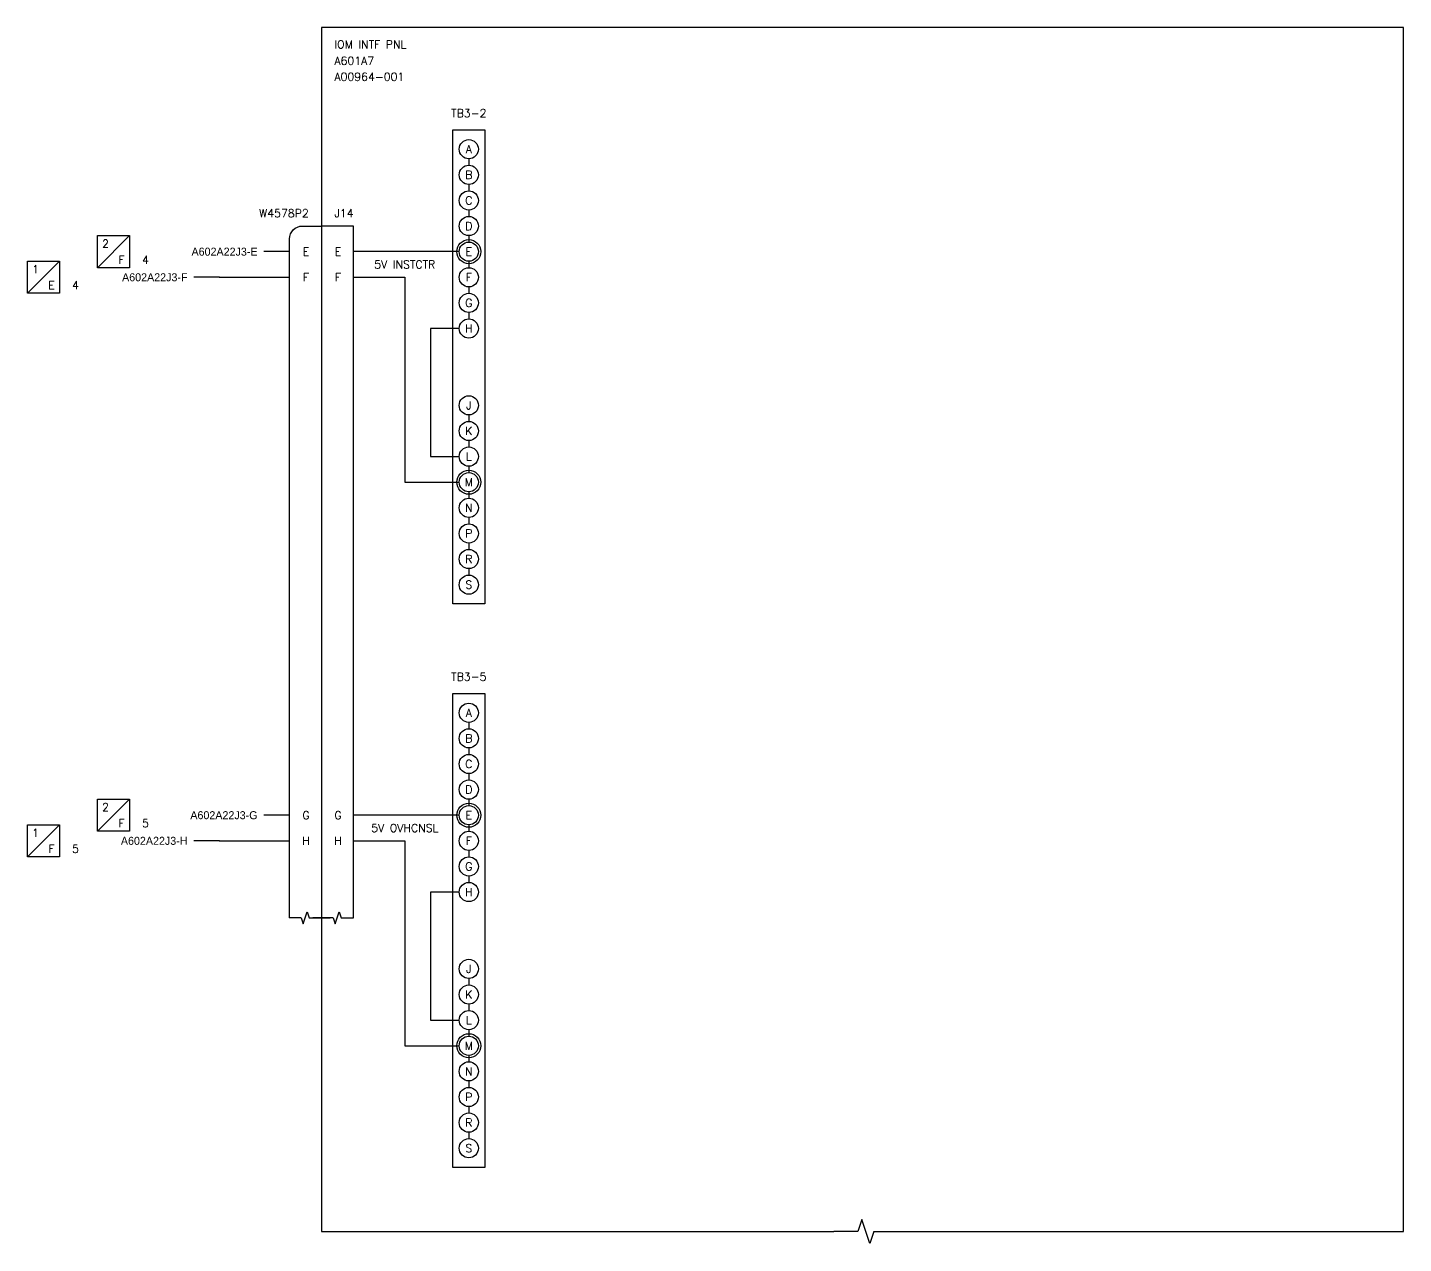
# Model space of a CAD drawing. Extents: x -29 to 207, y 0 to 19.
# Drawn here: x 124.21 to 145.7, y -0.09 to 18.9 of the extents above; entities that cross this region are included whole.
import ezdxf
from ezdxf.enums import TextEntityAlignment as Align

# ---------------------------------------------------------------- set-up
doc = ezdxf.new("R2010")
doc.units = 0
doc.header["$MEASUREMENT"] = 0
doc.linetypes.add('DGN5', pattern=[0.257567, 0.085856, -0.171711])
doc.layers.get('0').update_dxf_attribs({"linetype": 'CONTINUOUS'})
doc.styles.add('SCHEMATIC', font='romans.shx', dxfattribs={"height": 0.125})

# ---------------------------------------------------------------- blocks, each defined once
blk = doc.blocks.new('A$C25241EBF')
at = {"linetype": 'ByBlock'}
for p, q in [((0.19375, 0), (0.00625, 0)), ((0.225, 0.09375), (0.19375, 0)), ((0.2875, -0.09375), (0.225, 0.09375)), ((0.31875, 0), (0.2875, -0.09375)), ((0.31875, 0), (0.50625, 0))]:
    blk.add_line(p, q, dxfattribs=at)
blk = doc.blocks.new('DEST_FROM')
for p, q in [((-2.999, -0.25), (-2.499, 0.25)), ((0, 0), (-0.4, 0))]:
    blk.add_line(p, q)
blk.add_lwpolyline([(-2.999, 0.25), (-2.499, 0.25), (-2.499, -0.25), (-2.999, -0.25)], close=True)
for tag, p in [('DWG_TITLE', (-3.399, 0)), ('DWG_#', (-3.402, -0.2))]:
    blk.add_attdef(tag, text='', height=0.125).set_placement(p, align=Align.RIGHT)
at = {"style": 'SCHEMATIC'}
for p in [(-2.874, 0.125), (-2.624, -0.125)]:
    blk.add_attdef('X', text='', height=0.125, dxfattribs=at).set_placement(p, align=Align.MIDDLE)
blk.add_attdef('CONTACT_REFDES', text='', height=0.125).set_placement((-0.5, 0), align=Align.MIDDLE_RIGHT)
blk.add_attdef('X', text='', height=0.125, dxfattribs=at).set_placement((-2.249, -0.125), align=Align.MIDDLE_CENTER)
blk = doc.blocks.new('connector break')
at = {"linetype": 'ByBlock'}
for p, q in [((0.1875, 0), (0, 0)), ((0.21875, 0.09375), (0.1875, 0)), ((0.28125, -0.09375), (0.21875, 0.09375)), ((0.3125, 0), (0.28125, -0.09375)), ((0.3125, 0), (0.5, 0))]:
    blk.add_line(p, q, dxfattribs=at)

msp = doc.modelspace()

# ---------------------------------------------------------------- linework, layer by layer
for p, q in [((131.1, 16.85), (131.1, 16.75)), ((131.1, 16.45), (131.1, 16.35)), ((131.1, 16.05), (131.1, 15.95)), ((131.1, 15.65), (131.1, 15.55)), ((130.95, 15.4), (129.306, 15.4)), ((131.1, 15.25), (131.1, 15.15)), ((127.2, 15), (128.3, 15)), ((131.1, 14.85), (131.1, 14.75)), ((131.1, 14.45), (131.1, 14.35)), ((131.1, 12.85), (131.1, 12.75)), ((131.1, 12.45), (131.1, 12.35)), ((131.1, 12.05), (131.1, 11.95)), ((131.1, 11.65), (131.1, 11.55)), ((131.1, 11.25), (131.1, 11.15)), ((131.1, 10.85), (131.1, 10.75)), ((131.1, 10.45), (131.1, 10.35)), ((131.1, 8.05), (131.1, 7.95)), ((131.1, 7.65), (131.1, 7.55)), ((131.1, 7.25), (131.1, 7.15)), ((131.1, 6.85), (131.1, 6.75)), ((130.95, 6.6), (129.306, 6.6)), ((131.1, 6.45), (131.1, 6.35)), ((127.2, 6.2), (128.3, 6.2)), ((131.1, 6.05), (131.1, 5.95)), ((131.1, 5.65), (131.1, 5.55)), ((131.1, 4.05), (131.1, 3.95)), ((131.1, 3.65), (131.1, 3.55)), ((131.1, 3.25), (131.1, 3.15)), ((131.1, 2.85), (131.1, 2.75)), ((131.1, 2.45), (131.1, 2.35)), ((131.1, 2.05), (131.1, 1.95)), ((131.1, 1.65), (131.1, 1.55))]:
    msp.add_line(p, q)
for points in [[(137.8, 0.1), (145.7, 0.1), (145.7, 18.9), (128.8, 18.9), (128.8, 0.1), (136.8, 0.1)], [(129.197, 5), (129.3, 5), (129.3, 15.8), (128.8, 15.8), (128.8, 5), (128.935, 5)], [(129.3, 15), (130.1, 15), (130.1, 11.8), (130.95, 11.8)], [(130.95, 14.2), (130.5, 14.2), (130.5, 12.2), (130.95, 12.2)], [(129.3, 6.2), (130.1, 6.2), (130.1, 3), (130.95, 3)], [(130.95, 5.4), (130.5, 5.4), (130.5, 3.4), (130.95, 3.4)]]:
    msp.add_lwpolyline(points)
for points in [[(130.85, 17.3), (131.35, 17.3), (131.35, 9.9), (130.85, 9.9)], [(130.85, 8.5), (131.35, 8.5), (131.35, 1.1), (130.85, 1.1)]]:
    msp.add_lwpolyline(points, close=True)
msp.add_lwpolyline([(128.403, 5), (128.3, 5), (128.3, 15.6, -0.414214), (128.5, 15.8), (128.8, 15.8), (128.8, 5), (128.665, 5)], format="xyb")
for centre, radius in [((131.1, 17), 0.15), ((131.1, 16.6), 0.15), ((131.1, 16.2), 0.15), ((131.1, 15.8), 0.15), ((131.1, 15.4), 0.188), ((131.1, 15.4), 0.15), ((131.1, 15), 0.15), ((131.1, 14.6), 0.15), ((131.1, 14.2), 0.15), ((131.1, 13), 0.15), ((131.1, 12.6), 0.15), ((131.1, 12.2), 0.15), ((131.1, 11.8), 0.188), ((131.1, 11.8), 0.15), ((131.1, 11.4), 0.15), ((131.1, 11), 0.15), ((131.1, 10.6), 0.15), ((131.1, 10.2), 0.15), ((131.1, 8.2), 0.15), ((131.1, 7.8), 0.15), ((131.1, 7.4), 0.15), ((131.1, 7), 0.15), ((131.1, 6.6), 0.188), ((131.1, 6.6), 0.15), ((131.1, 6.2), 0.15), ((131.1, 5.8), 0.15), ((131.1, 5.4), 0.15), ((131.1, 4.2), 0.15), ((131.1, 3.8), 0.15), ((131.1, 3.4), 0.15), ((131.1, 3), 0.188), ((131.1, 3), 0.15), ((131.1, 2.6), 0.15), ((131.1, 2.2), 0.15), ((131.1, 1.8), 0.15), ((131.1, 1.4), 0.15)]:
    msp.add_circle(centre, radius)

# ---------------------------------------------------------------- block references
ref = msp.add_blockref('DEST_FROM', (128.3, 15.4))
ref.add_attrib('CONTACT_REFDES', 'A602A22J3-E', dxfattribs={"height": 0.125}).set_placement((127.8, 15.4), align=Align.MIDDLE_RIGHT)
ref.add_attrib('X', 'F', dxfattribs={"height": 0.125, "style": 'SCHEMATIC'}).set_placement((125.676, 15.275), align=Align.MIDDLE)
ref.add_attrib('X', '2', dxfattribs={"height": 0.125, "style": 'SCHEMATIC'}).set_placement((125.426, 15.525), align=Align.MIDDLE)
ref.add_attrib('X', '4', dxfattribs={"height": 0.125, "style": 'SCHEMATIC'}).set_placement((126.051, 15.275), align=Align.MIDDLE_CENTER)
ref = msp.add_blockref('DEST_FROM', (127.206, 15))
ref.add_attrib('CONTACT_REFDES', 'A602A22J3-F', dxfattribs={"height": 0.125}).set_placement((126.706, 15), align=Align.MIDDLE_RIGHT)
ref.add_attrib('X', 'E', dxfattribs={"height": 0.125, "style": 'SCHEMATIC'}).set_placement((124.582, 14.875), align=Align.MIDDLE)
ref.add_attrib('X', '1', dxfattribs={"height": 0.125, "style": 'SCHEMATIC'}).set_placement((124.332, 15.125), align=Align.MIDDLE)
ref.add_attrib('X', '4', dxfattribs={"height": 0.125, "style": 'SCHEMATIC'}).set_placement((124.957, 14.875), align=Align.MIDDLE_CENTER)
ref = msp.add_blockref('DEST_FROM', (128.3, 6.6))
ref.add_attrib('CONTACT_REFDES', 'A602A22J3-G', dxfattribs={"height": 0.125}).set_placement((127.8, 6.6), align=Align.MIDDLE_RIGHT)
ref.add_attrib('X', 'F', dxfattribs={"height": 0.125, "style": 'SCHEMATIC'}).set_placement((125.676, 6.475), align=Align.MIDDLE)
ref.add_attrib('X', '2', dxfattribs={"height": 0.125, "style": 'SCHEMATIC'}).set_placement((125.426, 6.725), align=Align.MIDDLE)
ref.add_attrib('X', '5', dxfattribs={"height": 0.125, "style": 'SCHEMATIC'}).set_placement((126.051, 6.475), align=Align.MIDDLE_CENTER)
ref = msp.add_blockref('DEST_FROM', (127.206, 6.2))
ref.add_attrib('CONTACT_REFDES', 'A602A22J3-H', dxfattribs={"height": 0.125}).set_placement((126.706, 6.2), align=Align.MIDDLE_RIGHT)
ref.add_attrib('X', 'F', dxfattribs={"height": 0.125, "style": 'SCHEMATIC'}).set_placement((124.582, 6.075), align=Align.MIDDLE)
ref.add_attrib('X', '1', dxfattribs={"height": 0.125, "style": 'SCHEMATIC'}).set_placement((124.332, 6.325), align=Align.MIDDLE)
ref.add_attrib('X', '5', dxfattribs={"height": 0.125, "style": 'SCHEMATIC'}).set_placement((124.957, 6.075), align=Align.MIDDLE_CENTER)
at = {"xscale": -1}
for p in [(128.8, 5), (129.3, 5)]:
    msp.add_blockref('A$C25241EBF', p, dxfattribs=at)
at = {"xscale": 2, "yscale": 2, "zscale": 2}
msp.add_blockref('connector break', (136.8, 0.1), dxfattribs=at)

# ---------------------------------------------------------------- texts
at = {"linetype": 'DGN5', "style": 'SCHEMATIC'}
for s, p in [('IOM INTF PNL', (129, 18.7)), ('A601A7', (129, 18.443)), ('A00964-001', (129, 18.193))]:
    msp.add_text(s, height=0.125, dxfattribs=at).set_placement(p, align=Align.TOP_LEFT)
at = {"style": 'SCHEMATIC'}
for s, p in [('TB3-2', (131.1, 17.562)), ('A', (131.1, 17)), ('B', (131.1, 16.6)), ('C', (131.1, 16.2)), ('D', (131.1, 15.8)), ('E', (128.556, 15.4)), ('E', (129.056, 15.4)), ('E', (131.1, 15.4)), ('F', (128.556, 15)), ('F', (129.056, 15)), ('F', (131.1, 15)), ('G', (131.1, 14.6)), ('H', (131.1, 14.2)), ('J', (131.1, 13)), ('K', (131.1, 12.6)), ('L', (131.1, 12.2)), ('M', (131.1, 11.8)), ('N', (131.1, 11.4)), ('P', (131.1, 11)), ('R', (131.1, 10.6)), ('S', (131.1, 10.2)), ('TB3-5', (131.1, 8.762)), ('A', (131.1, 8.2)), ('B', (131.1, 7.8)), ('C', (131.1, 7.4)), ('D', (131.1, 7)), ('G', (128.556, 6.6)), ('G', (129.056, 6.6)), ('E', (131.1, 6.6)), ('H', (128.556, 6.2)), ('H', (129.056, 6.2)), ('F', (131.1, 6.2)), ('G', (131.1, 5.8)), ('H', (131.1, 5.4)), ('J', (131.1, 4.2)), ('K', (131.1, 3.8)), ('L', (131.1, 3.4)), ('M', (131.1, 3)), ('N', (131.1, 2.6)), ('P', (131.1, 2.2)), ('R', (131.1, 1.8)), ('S', (131.1, 1.4))]:
    msp.add_text(s, height=0.125, dxfattribs=at).set_placement(p, align=Align.MIDDLE_CENTER)
msp.add_text('W4578P2', height=0.125, dxfattribs=at).set_placement((128.6, 16), align=Align.MIDDLE_RIGHT)
msp.add_text('J14', height=0.125, dxfattribs=at).set_placement((129, 16), align=Align.MIDDLE_LEFT)
at = {"linetype": 'DGN5', "style": 'SCHEMATIC'}
for s, p in [('5V INSTCTR', (130.1, 15.2)), ('5V OVHCNSL', (130.1, 6.4))]:
    msp.add_text(s, height=0.125, dxfattribs=at).set_placement(p, align=Align.MIDDLE_CENTER)

doc.saveas('drawing.dxf')
